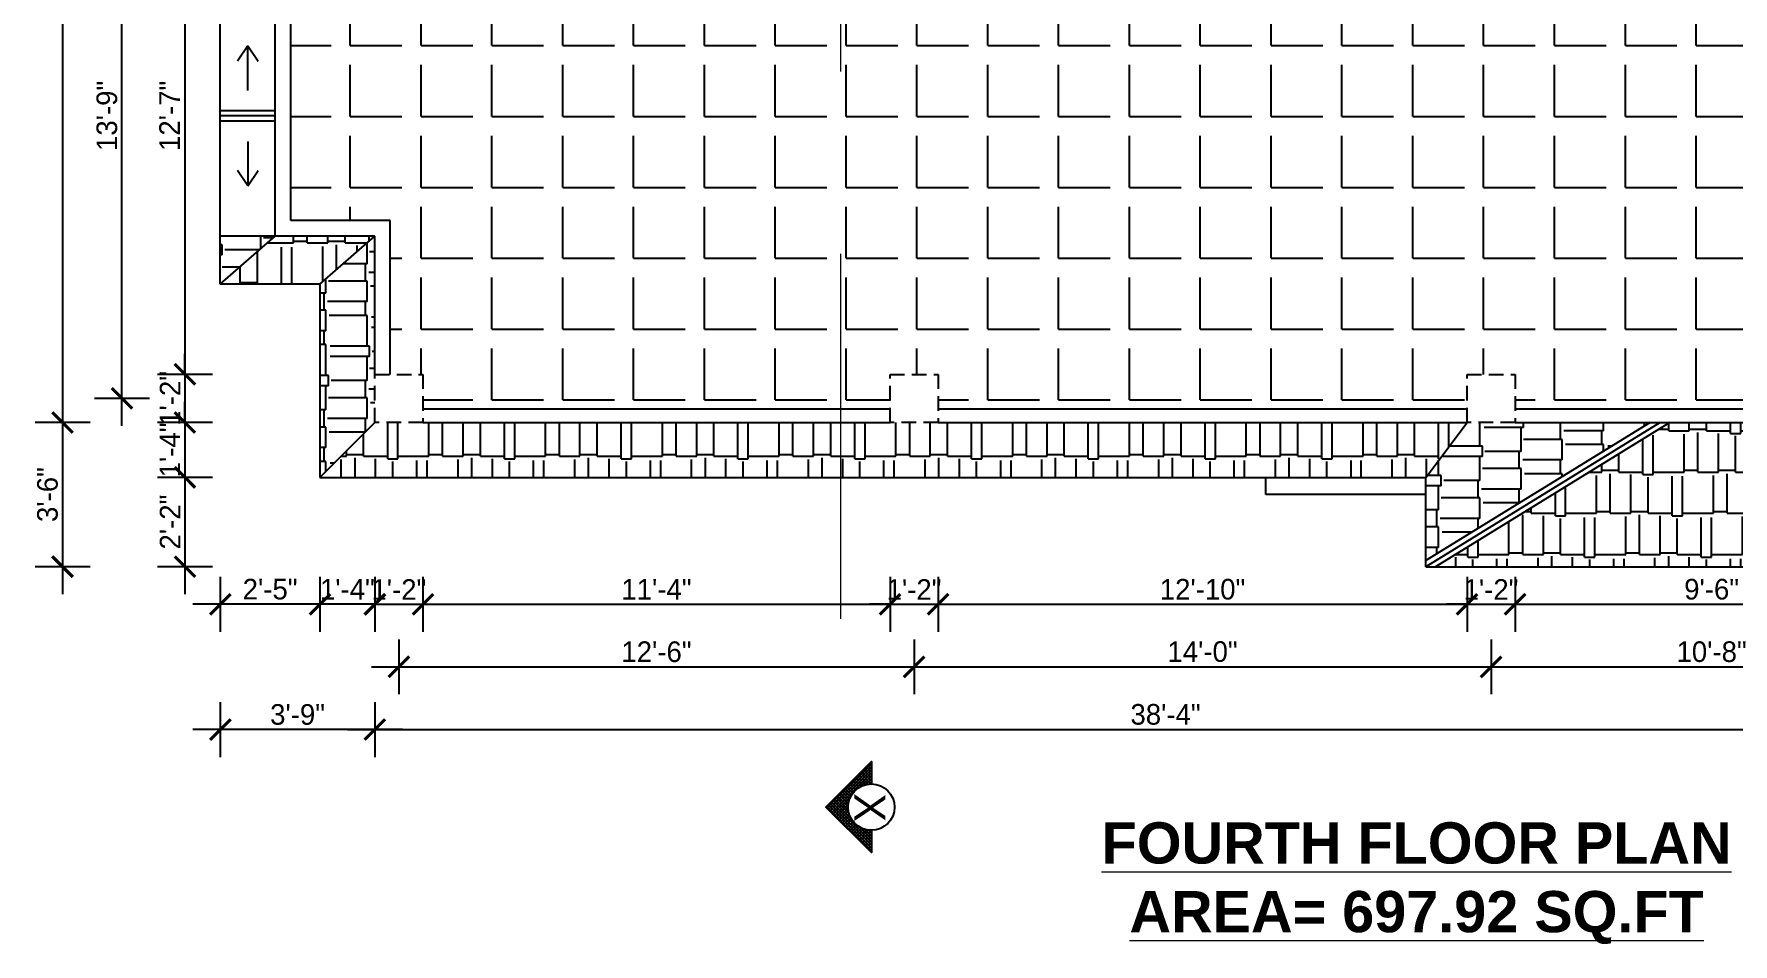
# Model space of a CAD drawing. Header units: inches. Extents: x 3672 to 10975, y -27382 to -746.
# Drawn here: x 3997.2 to 4491.9, y -26519.3 to -26254.3 of the extents above; entities that cross this region are included whole.
import ezdxf

# ---------------------------------------------------------------- set-up
doc = ezdxf.new("R2010")
doc.units = ezdxf.units.IN
doc.header["$LTSCALE"] = 17
doc.header["$MEASUREMENT"] = 0
doc.linetypes.add('21_FP_00$0$HIDDEN', pattern=[0.375, 0.25, -0.125])
doc.linetypes.add('PHANTOM2', pattern=[1.25, 0.625, -0.125, 0.125, -0.125, 0.125, -0.125])
for name, color, linetype, lineweight in [('25 BOT BAR', 12, 'Continuous', 25), ('aa_section_line', 2, 'PHANTOM2', 13), ('DOOR & WIN', 1, 'Continuous', 25), ('OUTLINE', 1, 'Continuous', 25), ('TEXT', 231, 'Continuous', 20)]:
    doc.layers.add(name, color=color, linetype=linetype, lineweight=lineweight)
doc.layers.add('A-Sect-Iden', color=111, linetype='Continuous')
doc.styles.add('ARCHITECTURE', font='stylu.ttf')
doc.styles.add('HEADING', font='swissel.ttf')
doc.dimstyles.new('8 SCALE', dxfattribs={"dimscale": 0, "dimtxt": 6, "dimasz": 6, "dimexe": 8, "dimexo": 8, "dimgap": 1.25, "dimtad": 1, "dimdec": 0, "dimzin": 3, "dimdsep": 46, "dimlunit": 4, "dimtxsty": 'ARCHITECTURE', "dimblk": 'ARCHTICK', "dimcen": 8, "dimdle": 8, "dimclrd": 5, "dimclre": 5, "dimclrt": 7, "dimadec": 0, "dimazin": 0, "dimtfac": 0.75, "dimtdec": 0, "dimtix": 1, "dimtmove": 2, "dimatfit": 3, "dimldrblk": 'ARCHTICK', "dimfxl": 8, "dimfxlon": 1, "dimtolj": 1, "dimtzin": 0, "dimlwd": -1, "dimlwe": -1, "dimarcsym": 0})
pattern_1 = [(0, (-5913.826, -7513.282), (25.5, 12), [6, -5, 7, -3, 9, -4]), (0, (-5907.826, -7512.782), (25.5, 12), [5, -19, 4, -6]), (0, (-5895.826, -7514.032), (25.5, 12), [3, -31]), (90, (-5913.8255, -7513.282), (-8.5, 12), [11.5, -36.5]), (90, (-5907.8255, -7513.282), (-8.5, 12), [11.25, -36.75]), (90, (-5902.8255, -7513.282), (-8.5, 12), [10.5, -37.5]), (90, (-5895.8255, -7514.032), (-8.5, 12), [11.5, -36.5]), (90, (-5892.8255, -7514.032), (-8.5, 12), [11.5, -36.5]), (90, (-5883.8255, -7513.282), (-8.5, 12), [11, -37])]

# ---------------------------------------------------------------- blocks, each defined once
blk = doc.blocks.new('_ArchTick')
at = {"color": 0, "linetype": 'ByBlock', "const_width": 0.15}
blk.add_lwpolyline([(-0.5, -0.5), (0.5, 0.5)], dxfattribs=at)
blk = doc.blocks.new('*D3100')
at = {"layer": '25 BOT BAR', "color": 5, "transparency": 16777216}
for p, q in [((4041.15, -26194.92), (4041.15, -26361.44)), ((4049.15, -26202.92), (4033.15, -26202.92)), ((4049.15, -26353.44), (4033.15, -26353.44))]:
    blk.add_line(p, q, dxfattribs=at)
at = {"layer": 'Defpoints', "color": 0, "transparency": 16777216}
for p in [(4096.46, -26202.92), (4041.15, -26353.44), (4096.46, -26353.44)]:
    blk.add_point(p, dxfattribs=at)
at = {"layer": '25 BOT BAR', "color": 5, "transparency": 16777216, "xscale": 6, "yscale": 6, "zscale": 6}
for p, rotation in [((4041.15, -26202.92), 90), ((4041.15, -26353.44), 270)]:
    blk.add_blockref('_ArchTick', p, dxfattribs=dict(at, rotation=rotation))
at = {"layer": '25 BOT BAR', "color": 7, "transparency": 16777216, "insert": (4036.68, -26278.18), "char_height": 6, "attachment_point": 5, "rotation": 90, "style": 'ARCHITECTURE'}
blk.add_mtext('\\A1;12\'-7"', dxfattribs=at)
blk = doc.blocks.new('*D3101')
at = {"layer": '25 BOT BAR', "color": 5, "transparency": 16777216}
for p, q in [((4041.15, -26353.44), (4041.15, -26347.44)), ((4049.15, -26353.44), (4033.15, -26353.44)), ((4041.15, -26353.44), (4041.15, -26367.44)), ((4049.15, -26367.44), (4033.15, -26367.44)), ((4041.15, -26367.44), (4041.15, -26373.44))]:
    blk.add_line(p, q, dxfattribs=at)
at = {"layer": 'Defpoints', "color": 0, "transparency": 16777216}
for p in [(4096.46, -26353.44), (4041.15, -26367.44), (4096.46, -26367.44)]:
    blk.add_point(p, dxfattribs=at)
at = {"layer": '25 BOT BAR', "color": 5, "transparency": 16777216, "xscale": 6, "yscale": 6, "zscale": 6}
for p, rotation in [((4041.15, -26353.44), 270), ((4041.15, -26367.44), 90)]:
    blk.add_blockref('_ArchTick', p, dxfattribs=dict(at, rotation=rotation))
at = {"layer": '25 BOT BAR', "color": 7, "transparency": 16777216, "insert": (4036.84, -26360.44), "char_height": 6, "attachment_point": 5, "rotation": 90, "style": 'ARCHITECTURE'}
blk.add_mtext('\\A1;1\'-2"', dxfattribs=at)
blk = doc.blocks.new('*D3102')
at = {"layer": '25 BOT BAR', "color": 5, "transparency": 16777216}
for p, q in [((4022.81, -26368.44), (4022.81, -26187.92)), ((4030.81, -26195.92), (4014.81, -26195.92)), ((4030.81, -26360.44), (4014.81, -26360.44))]:
    blk.add_line(p, q, dxfattribs=at)
at = {"layer": 'Defpoints', "color": 0, "transparency": 16777216}
for p in [(4022.81, -26195.92), (4103.46, -26195.92), (4103.46, -26360.44)]:
    blk.add_point(p, dxfattribs=at)
at = {"layer": '25 BOT BAR', "color": 5, "transparency": 16777216, "xscale": 6, "yscale": 6, "zscale": 6}
for p, rotation in [((4022.81, -26195.92), 90), ((4022.81, -26360.44), 270)]:
    blk.add_blockref('_ArchTick', p, dxfattribs=dict(at, rotation=rotation))
at = {"layer": '25 BOT BAR', "color": 7, "transparency": 16777216, "insert": (4018.45, -26278.18), "char_height": 6, "attachment_point": 5, "rotation": 90, "style": 'ARCHITECTURE'}
blk.add_mtext('\\A1;13\'-9"', dxfattribs=at)
blk = doc.blocks.new('*D3105')
at = {"layer": '25 BOT BAR', "color": 5, "transparency": 16777216}
for p, q in [((4005.52, -25899.44), (4005.52, -26375.44)), ((4013.52, -25907.44), (3997.52, -25907.44)), ((4013.52, -26367.44), (3997.52, -26367.44))]:
    blk.add_line(p, q, dxfattribs=at)
at = {"layer": 'Defpoints', "color": 0, "transparency": 16777216}
for p in [(4096.46, -25907.44), (4005.52, -26367.44), (4096.46, -26367.44)]:
    blk.add_point(p, dxfattribs=at)
at = {"layer": '25 BOT BAR', "color": 5, "transparency": 16777216, "xscale": 6, "yscale": 6, "zscale": 6}
for p, rotation in [((4005.52, -25907.44), 90), ((4005.52, -26367.44), 270)]:
    blk.add_blockref('_ArchTick', p, dxfattribs=dict(at, rotation=rotation))
at = {"layer": '25 BOT BAR', "color": 7, "transparency": 16777216, "insert": (4001.14, -26137.44), "char_height": 6, "attachment_point": 5, "rotation": 90, "style": 'ARCHITECTURE'}
blk.add_mtext('\\A1;38\'-4"', dxfattribs=at)
blk = doc.blocks.new('*D3106')
at = {"layer": '25 BOT BAR', "color": 5, "transparency": 16777216}
for p, q in [((4096.46, -26412.39), (4096.46, -26428.39)), ((4110.46, -26412.39), (4110.46, -26428.39)), ((4096.46, -26420.39), (4090.46, -26420.39)), ((4096.46, -26420.39), (4110.46, -26420.39)), ((4110.46, -26420.39), (4116.46, -26420.39))]:
    blk.add_line(p, q, dxfattribs=at)
at = {"layer": 'Defpoints', "color": 0, "transparency": 16777216}
for p in [(4096.46, -26367.44), (4110.46, -26367.44), (4110.46, -26420.39)]:
    blk.add_point(p, dxfattribs=at)
at = {"layer": '25 BOT BAR', "color": 5, "transparency": 16777216, "xscale": 6, "yscale": 6, "zscale": 6}
blk.add_blockref('_ArchTick', (4096.46, -26420.39), dxfattribs=at)
at = {"layer": '25 BOT BAR', "color": 5, "transparency": 16777216, "xscale": 6, "yscale": 6, "zscale": 6, "rotation": 180}
blk.add_blockref('_ArchTick', (4110.46, -26420.39), dxfattribs=at)
at = {"layer": '25 BOT BAR', "color": 7, "transparency": 16777216, "insert": (4103.46, -26416.08), "char_height": 6, "attachment_point": 5, "style": 'ARCHITECTURE'}
blk.add_mtext('\\A1;1\'-2"', dxfattribs=at)
blk = doc.blocks.new('*D3107')
at = {"layer": '25 BOT BAR', "color": 5, "transparency": 16777216}
for p, q in [((4110.46, -26412.39), (4110.46, -26428.39)), ((4246.46, -26412.39), (4246.46, -26428.39)), ((4102.46, -26420.39), (4254.46, -26420.39))]:
    blk.add_line(p, q, dxfattribs=at)
at = {"layer": 'Defpoints', "color": 0, "transparency": 16777216}
for p in [(4110.46, -26367.44), (4246.46, -26367.44), (4246.46, -26420.39)]:
    blk.add_point(p, dxfattribs=at)
at = {"layer": '25 BOT BAR', "color": 5, "transparency": 16777216, "xscale": 6, "yscale": 6, "zscale": 6, "rotation": 180}
blk.add_blockref('_ArchTick', (4110.46, -26420.39), dxfattribs=at)
at = {"layer": '25 BOT BAR', "color": 5, "transparency": 16777216, "xscale": 6, "yscale": 6, "zscale": 6}
blk.add_blockref('_ArchTick', (4246.46, -26420.39), dxfattribs=at)
at = {"layer": '25 BOT BAR', "color": 7, "transparency": 16777216, "insert": (4178.46, -26416.01), "char_height": 6, "attachment_point": 5, "style": 'ARCHITECTURE'}
blk.add_mtext('\\A1;11\'-4"', dxfattribs=at)
blk = doc.blocks.new('*D3108')
at = {"layer": '25 BOT BAR', "color": 5, "transparency": 16777216}
for p, q in [((4246.46, -26412.39), (4246.46, -26428.39)), ((4260.46, -26412.39), (4260.46, -26428.39)), ((4246.46, -26420.39), (4240.46, -26420.39)), ((4246.46, -26420.39), (4260.46, -26420.39)), ((4260.46, -26420.39), (4266.46, -26420.39))]:
    blk.add_line(p, q, dxfattribs=at)
at = {"layer": 'Defpoints', "color": 0, "transparency": 16777216}
for p in [(4246.46, -26367.44), (4260.46, -26367.44), (4260.46, -26420.39)]:
    blk.add_point(p, dxfattribs=at)
at = {"layer": '25 BOT BAR', "color": 5, "transparency": 16777216, "xscale": 6, "yscale": 6, "zscale": 6}
blk.add_blockref('_ArchTick', (4246.46, -26420.39), dxfattribs=at)
at = {"layer": '25 BOT BAR', "color": 5, "transparency": 16777216, "xscale": 6, "yscale": 6, "zscale": 6, "rotation": 180}
blk.add_blockref('_ArchTick', (4260.46, -26420.39), dxfattribs=at)
at = {"layer": '25 BOT BAR', "color": 7, "transparency": 16777216, "insert": (4253.46, -26416.08), "char_height": 6, "attachment_point": 5, "style": 'ARCHITECTURE'}
blk.add_mtext('\\A1;1\'-2"', dxfattribs=at)
blk = doc.blocks.new('*D3109')
at = {"layer": '25 BOT BAR', "color": 5, "transparency": 16777216}
for p, q in [((4260.46, -26412.39), (4260.46, -26428.39)), ((4414.46, -26412.39), (4414.46, -26428.39)), ((4252.46, -26420.39), (4422.46, -26420.39))]:
    blk.add_line(p, q, dxfattribs=at)
at = {"layer": 'Defpoints', "color": 0, "transparency": 16777216}
for p in [(4260.46, -26367.44), (4414.46, -26367.44), (4414.46, -26420.39)]:
    blk.add_point(p, dxfattribs=at)
at = {"layer": '25 BOT BAR', "color": 5, "transparency": 16777216, "xscale": 6, "yscale": 6, "zscale": 6, "rotation": 180}
blk.add_blockref('_ArchTick', (4260.46, -26420.39), dxfattribs=at)
at = {"layer": '25 BOT BAR', "color": 5, "transparency": 16777216, "xscale": 6, "yscale": 6, "zscale": 6}
blk.add_blockref('_ArchTick', (4414.46, -26420.39), dxfattribs=at)
at = {"layer": '25 BOT BAR', "color": 7, "transparency": 16777216, "insert": (4337.46, -26416.04), "char_height": 6, "attachment_point": 5, "style": 'ARCHITECTURE'}
blk.add_mtext('\\A1;12\'-10"', dxfattribs=at)
blk = doc.blocks.new('*D3110')
at = {"layer": '25 BOT BAR', "color": 5, "transparency": 16777216}
for p, q in [((4414.46, -26412.39), (4414.46, -26428.39)), ((4428.46, -26412.39), (4428.46, -26428.39)), ((4414.46, -26420.39), (4408.46, -26420.39)), ((4414.46, -26420.39), (4428.46, -26420.39)), ((4428.46, -26420.39), (4434.46, -26420.39))]:
    blk.add_line(p, q, dxfattribs=at)
at = {"layer": 'Defpoints', "color": 0, "transparency": 16777216}
for p in [(4414.46, -26367.44), (4428.46, -26367.44), (4428.46, -26420.39)]:
    blk.add_point(p, dxfattribs=at)
at = {"layer": '25 BOT BAR', "color": 5, "transparency": 16777216, "xscale": 6, "yscale": 6, "zscale": 6}
blk.add_blockref('_ArchTick', (4414.46, -26420.39), dxfattribs=at)
at = {"layer": '25 BOT BAR', "color": 5, "transparency": 16777216, "xscale": 6, "yscale": 6, "zscale": 6, "rotation": 180}
blk.add_blockref('_ArchTick', (4428.46, -26420.39), dxfattribs=at)
at = {"layer": '25 BOT BAR', "color": 7, "transparency": 16777216, "insert": (4421.46, -26416.08), "char_height": 6, "attachment_point": 5, "style": 'ARCHITECTURE'}
blk.add_mtext('\\A1;1\'-2"', dxfattribs=at)
blk = doc.blocks.new('*D3111')
at = {"layer": '25 BOT BAR', "color": 5, "transparency": 16777216}
for p, q in [((4428.46, -26412.39), (4428.46, -26428.39)), ((4542.93, -26412.39), (4542.93, -26428.39)), ((4420.46, -26420.39), (4550.93, -26420.39))]:
    blk.add_line(p, q, dxfattribs=at)
at = {"layer": 'Defpoints', "color": 0, "transparency": 16777216}
for p in [(4428.46, -26367.44), (4542.93, -26367.44), (4542.93, -26420.39)]:
    blk.add_point(p, dxfattribs=at)
at = {"layer": '25 BOT BAR', "color": 5, "transparency": 16777216, "xscale": 6, "yscale": 6, "zscale": 6, "rotation": 180}
blk.add_blockref('_ArchTick', (4428.46, -26420.39), dxfattribs=at)
at = {"layer": '25 BOT BAR', "color": 5, "transparency": 16777216, "xscale": 6, "yscale": 6, "zscale": 6}
blk.add_blockref('_ArchTick', (4542.93, -26420.39), dxfattribs=at)
at = {"layer": '25 BOT BAR', "color": 7, "transparency": 16777216, "insert": (4485.69, -26416.03), "char_height": 6, "attachment_point": 5, "style": 'ARCHITECTURE'}
blk.add_mtext('\\A1;9\'-6"', dxfattribs=at)
blk = doc.blocks.new('*D3113')
at = {"layer": '25 BOT BAR', "color": 5, "transparency": 16777216}
for p, q in [((4103.46, -26430.59), (4103.46, -26446.59)), ((4253.46, -26430.59), (4253.46, -26446.59)), ((4095.46, -26438.59), (4261.46, -26438.59))]:
    blk.add_line(p, q, dxfattribs=at)
at = {"layer": 'Defpoints', "color": 0, "transparency": 16777216}
for p in [(4103.46, -26360.44), (4253.46, -26360.44), (4253.46, -26438.59)]:
    blk.add_point(p, dxfattribs=at)
at = {"layer": '25 BOT BAR', "color": 5, "transparency": 16777216, "xscale": 6, "yscale": 6, "zscale": 6, "rotation": 180}
blk.add_blockref('_ArchTick', (4103.46, -26438.59), dxfattribs=at)
at = {"layer": '25 BOT BAR', "color": 5, "transparency": 16777216, "xscale": 6, "yscale": 6, "zscale": 6}
blk.add_blockref('_ArchTick', (4253.46, -26438.59), dxfattribs=at)
at = {"layer": '25 BOT BAR', "color": 7, "transparency": 16777216, "insert": (4178.46, -26434.23), "char_height": 6, "attachment_point": 5, "style": 'ARCHITECTURE'}
blk.add_mtext('\\A1;12\'-6"', dxfattribs=at)
blk = doc.blocks.new('*D3114')
at = {"layer": '25 BOT BAR', "color": 5, "transparency": 16777216}
for p, q in [((4253.46, -26430.59), (4253.46, -26446.59)), ((4421.46, -26430.59), (4421.46, -26446.59)), ((4245.46, -26438.59), (4429.46, -26438.59))]:
    blk.add_line(p, q, dxfattribs=at)
at = {"layer": 'Defpoints', "color": 0, "transparency": 16777216}
for p in [(4253.46, -26360.44), (4421.46, -26360.44), (4421.46, -26438.59)]:
    blk.add_point(p, dxfattribs=at)
at = {"layer": '25 BOT BAR', "color": 5, "transparency": 16777216, "xscale": 6, "yscale": 6, "zscale": 6, "rotation": 180}
blk.add_blockref('_ArchTick', (4253.46, -26438.59), dxfattribs=at)
at = {"layer": '25 BOT BAR', "color": 5, "transparency": 16777216, "xscale": 6, "yscale": 6, "zscale": 6}
blk.add_blockref('_ArchTick', (4421.46, -26438.59), dxfattribs=at)
at = {"layer": '25 BOT BAR', "color": 7, "transparency": 16777216, "insert": (4337.46, -26434.19), "char_height": 6, "attachment_point": 5, "style": 'ARCHITECTURE'}
blk.add_mtext('\\A1;14\'-0"', dxfattribs=at)
blk = doc.blocks.new('*D3115')
at = {"layer": '25 BOT BAR', "color": 5, "transparency": 16777216}
for p, q in [((4421.46, -26430.59), (4421.46, -26446.59)), ((4549.93, -26430.59), (4549.93, -26446.59)), ((4413.46, -26438.59), (4557.93, -26438.59))]:
    blk.add_line(p, q, dxfattribs=at)
at = {"layer": 'Defpoints', "color": 0, "transparency": 16777216}
for p in [(4421.46, -26360.44), (4549.93, -26360.44), (4549.93, -26438.59)]:
    blk.add_point(p, dxfattribs=at)
at = {"layer": '25 BOT BAR', "color": 5, "transparency": 16777216, "xscale": 6, "yscale": 6, "zscale": 6, "rotation": 180}
blk.add_blockref('_ArchTick', (4421.46, -26438.59), dxfattribs=at)
at = {"layer": '25 BOT BAR', "color": 5, "transparency": 16777216, "xscale": 6, "yscale": 6, "zscale": 6}
blk.add_blockref('_ArchTick', (4549.93, -26438.59), dxfattribs=at)
at = {"layer": '25 BOT BAR', "color": 7, "transparency": 16777216, "insert": (4485.69, -26434.22), "char_height": 6, "attachment_point": 5, "style": 'ARCHITECTURE'}
blk.add_mtext('\\A1;10\'-8"', dxfattribs=at)
blk = doc.blocks.new('*D3116')
at = {"layer": '25 BOT BAR', "color": 5, "transparency": 16777216}
for p, q in [((4096.46, -26448.85), (4096.46, -26464.85)), ((4556.93, -26448.85), (4556.93, -26464.85)), ((4088.46, -26456.85), (4564.93, -26456.85))]:
    blk.add_line(p, q, dxfattribs=at)
at = {"layer": 'Defpoints', "color": 0, "transparency": 16777216}
for p in [(4096.46, -26367.44), (4556.93, -26367.44), (4556.93, -26456.85)]:
    blk.add_point(p, dxfattribs=at)
at = {"layer": '25 BOT BAR', "color": 5, "transparency": 16777216, "xscale": 6, "yscale": 6, "zscale": 6, "rotation": 180}
blk.add_blockref('_ArchTick', (4096.46, -26456.85), dxfattribs=at)
at = {"layer": '25 BOT BAR', "color": 5, "transparency": 16777216, "xscale": 6, "yscale": 6, "zscale": 6}
blk.add_blockref('_ArchTick', (4556.93, -26456.85), dxfattribs=at)
at = {"layer": '25 BOT BAR', "color": 7, "transparency": 16777216, "insert": (4326.69, -26452.47), "char_height": 6, "attachment_point": 5, "style": 'ARCHITECTURE'}
blk.add_mtext('\\A1;38\'-4"', dxfattribs=at)
blk = doc.blocks.new('*D3148')
at = {"layer": '25 BOT BAR', "color": 5, "transparency": 16777216}
for p, q in [((4041.15, -26367.44), (4041.15, -26361.44)), ((4049.15, -26367.44), (4033.15, -26367.44)), ((4041.15, -26367.44), (4041.15, -26383.44)), ((4049.15, -26383.44), (4033.15, -26383.44)), ((4041.15, -26383.44), (4041.15, -26389.44))]:
    blk.add_line(p, q, dxfattribs=at)
at = {"layer": 'Defpoints', "color": 0, "transparency": 16777216}
for p in [(4096.46, -26367.44), (4041.15, -26383.44), (4080.46, -26383.44)]:
    blk.add_point(p, dxfattribs=at)
at = {"layer": '25 BOT BAR', "color": 5, "transparency": 16777216, "xscale": 6, "yscale": 6, "zscale": 6}
for p, rotation in [((4041.15, -26367.44), 270), ((4041.15, -26383.44), 90)]:
    blk.add_blockref('_ArchTick', p, dxfattribs=dict(at, rotation=rotation))
at = {"layer": '25 BOT BAR', "color": 7, "transparency": 16777216, "insert": (4036.76, -26375.44), "char_height": 6, "attachment_point": 5, "rotation": 90, "style": 'ARCHITECTURE'}
blk.add_mtext('\\A1;1\'-4"', dxfattribs=at)
blk = doc.blocks.new('*D3149')
at = {"layer": '25 BOT BAR', "color": 5, "transparency": 16777216}
for p, q in [((4041.15, -26375.44), (4041.15, -26417.44)), ((4049.15, -26383.44), (4033.15, -26383.44)), ((4049.15, -26409.44), (4033.15, -26409.44))]:
    blk.add_line(p, q, dxfattribs=at)
at = {"layer": 'Defpoints', "color": 0, "transparency": 16777216}
for p in [(4080.46, -26383.44), (4041.15, -26409.44), (4402.46, -26409.44)]:
    blk.add_point(p, dxfattribs=at)
at = {"layer": '25 BOT BAR', "color": 5, "transparency": 16777216, "xscale": 6, "yscale": 6, "zscale": 6}
for p, rotation in [((4041.15, -26383.44), 90), ((4041.15, -26409.44), 270)]:
    blk.add_blockref('_ArchTick', p, dxfattribs=dict(at, rotation=rotation))
at = {"layer": '25 BOT BAR', "color": 7, "transparency": 16777216, "insert": (4036.84, -26396.44), "char_height": 6, "attachment_point": 5, "rotation": 90, "style": 'ARCHITECTURE'}
blk.add_mtext('\\A1;2\'-2"', dxfattribs=at)
blk = doc.blocks.new('*D3150')
at = {"layer": '25 BOT BAR', "color": 5, "transparency": 16777216}
for p, q in [((4005.52, -26359.44), (4005.52, -26417.44)), ((4013.52, -26367.44), (3997.52, -26367.44)), ((4013.52, -26409.44), (3997.52, -26409.44))]:
    blk.add_line(p, q, dxfattribs=at)
at = {"layer": 'Defpoints', "color": 0, "transparency": 16777216}
for p in [(4096.46, -26367.44), (4005.52, -26409.44), (4402.46, -26409.44)]:
    blk.add_point(p, dxfattribs=at)
at = {"layer": '25 BOT BAR', "color": 5, "transparency": 16777216, "xscale": 6, "yscale": 6, "zscale": 6}
for p, rotation in [((4005.52, -26367.44), 90), ((4005.52, -26409.44), 270)]:
    blk.add_blockref('_ArchTick', p, dxfattribs=dict(at, rotation=rotation))
at = {"layer": '25 BOT BAR', "color": 7, "transparency": 16777216, "insert": (4001.16, -26388.44), "char_height": 6, "attachment_point": 5, "rotation": 90, "style": 'ARCHITECTURE'}
blk.add_mtext('\\A1;3\'-6"', dxfattribs=at)
blk = doc.blocks.new('*D3152')
at = {"layer": '25 BOT BAR', "color": 5, "transparency": 16777216}
for p, q in [((4080.46, -26412.39), (4080.46, -26428.39)), ((4096.46, -26412.39), (4096.46, -26428.39)), ((4080.46, -26420.39), (4074.46, -26420.39)), ((4096.46, -26420.39), (4080.46, -26420.39)), ((4096.46, -26420.39), (4102.46, -26420.39))]:
    blk.add_line(p, q, dxfattribs=at)
at = {"layer": 'Defpoints', "color": 0, "transparency": 16777216}
for p in [(4096.46, -26367.44), (4080.46, -26383.44), (4080.46, -26420.39)]:
    blk.add_point(p, dxfattribs=at)
at = {"layer": '25 BOT BAR', "color": 5, "transparency": 16777216, "xscale": 6, "yscale": 6, "zscale": 6}
blk.add_blockref('_ArchTick', (4080.46, -26420.39), dxfattribs=at)
at = {"layer": '25 BOT BAR', "color": 5, "transparency": 16777216, "xscale": 6, "yscale": 6, "zscale": 6, "rotation": 180}
blk.add_blockref('_ArchTick', (4096.46, -26420.39), dxfattribs=at)
at = {"layer": '25 BOT BAR', "color": 7, "transparency": 16777216, "insert": (4088.46, -26416.01), "char_height": 6, "attachment_point": 5, "style": 'ARCHITECTURE'}
blk.add_mtext('\\A1;1\'-4"', dxfattribs=at)
blk = doc.blocks.new('*D3153')
at = {"layer": '25 BOT BAR', "color": 5, "transparency": 16777216}
for p, q in [((4051.46, -26412.39), (4051.46, -26428.39)), ((4080.46, -26412.39), (4080.46, -26428.39)), ((4088.46, -26420.39), (4043.46, -26420.39))]:
    blk.add_line(p, q, dxfattribs=at)
at = {"layer": 'Defpoints', "color": 0, "transparency": 16777216}
for p in [(4051.46, -26211.44), (4080.46, -26383.44), (4051.46, -26420.39)]:
    blk.add_point(p, dxfattribs=at)
at = {"layer": '25 BOT BAR', "color": 5, "transparency": 16777216, "xscale": 6, "yscale": 6, "zscale": 6, "rotation": 180}
blk.add_blockref('_ArchTick', (4051.46, -26420.39), dxfattribs=at)
at = {"layer": '25 BOT BAR', "color": 5, "transparency": 16777216, "xscale": 6, "yscale": 6, "zscale": 6}
blk.add_blockref('_ArchTick', (4080.46, -26420.39), dxfattribs=at)
at = {"layer": '25 BOT BAR', "color": 7, "transparency": 16777216, "insert": (4065.96, -26416.01), "char_height": 6, "attachment_point": 5, "style": 'ARCHITECTURE'}
blk.add_mtext('\\A1;2\'-5"', dxfattribs=at)
blk = doc.blocks.new('*D3154')
at = {"layer": '25 BOT BAR', "color": 5, "transparency": 16777216}
for p, q in [((4051.46, -26448.85), (4051.46, -26464.85)), ((4096.46, -26448.85), (4096.46, -26464.85)), ((4104.46, -26456.85), (4043.46, -26456.85))]:
    blk.add_line(p, q, dxfattribs=at)
at = {"layer": 'Defpoints', "color": 0, "transparency": 16777216}
for p in [(4051.46, -26211.44), (4096.46, -26367.44), (4051.46, -26456.85)]:
    blk.add_point(p, dxfattribs=at)
at = {"layer": '25 BOT BAR', "color": 5, "transparency": 16777216, "xscale": 6, "yscale": 6, "zscale": 6, "rotation": 180}
blk.add_blockref('_ArchTick', (4051.46, -26456.85), dxfattribs=at)
at = {"layer": '25 BOT BAR', "color": 5, "transparency": 16777216, "xscale": 6, "yscale": 6, "zscale": 6}
blk.add_blockref('_ArchTick', (4096.46, -26456.85), dxfattribs=at)
at = {"layer": '25 BOT BAR', "color": 7, "transparency": 16777216, "insert": (4073.96, -26452.5), "char_height": 6, "attachment_point": 5, "style": 'ARCHITECTURE'}
blk.add_mtext('\\A1;3\'-9"', dxfattribs=at)

msp = doc.modelspace()

# ---------------------------------------------------------------- hatches: boundary and pattern name
at = {"layer": 'A-Sect-Iden', "ltscale": 0.5}
h = msp.add_hatch(dxfattribs=at)
h.set_pattern_fill('ANSI37', color=2, scale=5, style=0)
h.set_pattern_definition([(45, (-21608.05425, -32660.95), (-0.441941738, 0.441941738), []), (135, (-21608.05425, -32660.95), (-0.441941738, -0.441941738), [])])
h.paths.add_polyline_path([(4241.02, -26486.18), (4241.02, -26492.67), (4227.78, -26479.43), (4241.02, -26466.19), (4241.02, -26472.68, 1)])
at = {"layer": 'OUTLINE'}
h = msp.add_hatch(dxfattribs=at)
h.set_pattern_fill('ANGLE', color=8, scale=75)
h.set_pattern_definition([(0, (-5913.826, -4745.884), (0, 20.625), [15, -5.625]), (90, (-5913.826, -4745.884), (-20.625, 1e-15), [15, -5.625])])
h.paths.add_polyline_path([(4416.96, -26110.44), (4416.96, -26108.84), (4416.96, -26074.44), (4414.46, -26074.44), (4414.46, -26071.94), (4296.46, -26071.94), (4294.86, -26071.94), (4260.46, -26071.94), (4260.46, -26074.44), (4246.46, -26074.44), (4246.46, -26071.94), (4244.86, -26071.94), (4232.03, -26071.94), (4232.02, -26363.44), (4246.46, -26363.44), (4246.46, -26353.44), (4260.46, -26353.44), (4260.46, -26363.44), (4414.46, -26363.44), (4414.46, -26353.44), (4428.46, -26353.44), (4428.46, -26363.44), (4542.93, -26363.44), (4542.93, -26353.44), (4552.93, -26353.44), (4552.93, -26250.92), (4528.43, -26250.92), (4527.09, -26250.92), (4498.43, -26250.92), (4494.46, -26250.92), (4493.13, -26250.92), (4464.46, -26250.92), (4416.96, -26250.92), (4416.96, -26202.92), (4414.46, -26202.92), (4414.46, -26188.92), (4416.96, -26188.92)])
h.paths.add_polyline_path([(4260.46, -26188.92), (4260.46, -26202.92), (4246.46, -26202.92), (4246.46, -26188.92)], flags=16)
h.paths.add_polyline_path([(4232.03, -26071.94), (4210.46, -26071.94), (4110.46, -26071.94), (4110.46, -26074.44), (4100.46, -26074.44), (4100.46, -26188.92), (4110.46, -26188.92), (4110.46, -26202.92), (4100.96, -26202.92), (4100.96, -26247.68), (4071.96, -26247.68), (4071.96, -26308.68), (4100.96, -26308.68), (4100.96, -26353.44), (4110.46, -26353.44), (4110.46, -26363.44), (4232.02, -26363.44)])
h.paths.add_polyline_path([(4269.33, -26218.62), (4326.94, -26218.62), (4326.94, -26208.32), (4269.33, -26208.32)], flags=24)
h = msp.add_hatch(dxfattribs=at)
h.set_pattern_fill('AR-RSHKE', color=8, angle=90)
h.set_pattern_definition([(90, (-6760.748, -5639.203), (-12, 25.5), [6, -5, 7, -3, 9, -4]), (90, (-6761.248, -5633.203), (-12, 25.5), [5, -19, 4, -6]), (90, (-6759.998, -5621.203), (-12, 25.5), [3, -31]), (180, (-6760.748, -5639.203), (-12, -8.5), [11.5, -36.5]), (180, (-6760.748, -5633.203), (-12, -8.5), [11.25, -36.75]), (180, (-6760.748, -5628.203), (-12, -8.5), [10.5, -37.5]), (180, (-6759.998, -5621.203), (-12, -8.5), [11.5, -36.5]), (180, (-6759.998, -5618.203), (-12, -8.5), [11.5, -36.5]), (180, (-6760.748, -5609.203), (-12, -8.5), [11, -37])])
h.paths.add_polyline_path([(4067.46, -26313.18), (4051.46, -26313.18), (4051.46, -26327.18)])
h = msp.add_hatch(dxfattribs=at)
h.set_pattern_fill('AR-RSHKE', color=8)
h.set_pattern_definition([(0, (-6760.748, -5639.203), (25.5, 12), [6, -5, 7, -3, 9, -4]), (0, (-6754.748, -5638.703), (25.5, 12), [5, -19, 4, -6]), (0, (-6742.748, -5639.953), (25.5, 12), [3, -31]), (90, (-6760.748, -5639.203), (-8.5, 12), [11.5, -36.5]), (90, (-6754.748, -5639.203), (-8.5, 12), [11.25, -36.75]), (90, (-6749.748, -5639.203), (-8.5, 12), [10.5, -37.5]), (90, (-6742.748, -5639.953), (-8.5, 12), [11.5, -36.5]), (90, (-6739.748, -5639.953), (-8.5, 12), [11.5, -36.5]), (90, (-6730.748, -5639.203), (-8.5, 12), [11, -37])])
h.paths.add_polyline_path([(4067.46, -26313.18), (4051.46, -26327.18), (4080.46, -26327.18), (4096.46, -26313.18)])
h = msp.add_hatch(dxfattribs=at)
h.set_pattern_fill('AR-RSHKE', color=8, angle=90)
h.set_pattern_definition([(90, (-5913.826, -7513.282), (-12, 25.5), [6, -5, 7, -3, 9, -4]), (90, (-5914.326, -7507.282), (-12, 25.5), [5, -19, 4, -6]), (90, (-5913.076, -7495.282), (-12, 25.5), [3, -31]), (180, (-5913.8255, -7513.282), (-12, -8.5), [11.5, -36.5]), (180, (-5913.8255, -7507.282), (-12, -8.5), [11.25, -36.75]), (180, (-5913.8255, -7502.282), (-12, -8.5), [10.5, -37.5]), (180, (-5913.0755, -7495.282), (-12, -8.5), [11.5, -36.5]), (180, (-5913.0755, -7492.282), (-12, -8.5), [11.5, -36.5]), (180, (-5913.8255, -7483.282), (-12, -8.5), [11, -37])])
h.paths.add_polyline_path([(4096.46, -26313.18), (4080.46, -26327.18), (4080.46, -26383.44), (4096.46, -26367.44), (4096.46, -26353.44)])
h = msp.add_hatch(dxfattribs=at)
h.set_pattern_fill('AR-RSHKE', color=8)
h.set_pattern_definition(pattern_1)
h.paths.add_polyline_path([(4232.02, -26367.44), (4110.46, -26367.44), (4096.46, -26367.44), (4080.46, -26383.44), (4232.02, -26383.44)])
h = msp.add_hatch(dxfattribs=at)
h.set_pattern_fill('AR-RSHKE', color=8)
h.set_pattern_definition(pattern_1)
h.paths.add_polyline_path([(4414.46, -26367.44), (4260.46, -26367.44), (4246.46, -26367.44), (4232.02, -26367.44), (4232.02, -26383.44), (4402.46, -26383.44)])
h = msp.add_hatch(dxfattribs=at)
h.set_pattern_fill('AR-RSHKE', color=8, angle=90)
h.set_pattern_definition([(90, (-5913.826, -4745.884), (-12, 25.5), [6, -5, 7, -3, 9, -4]), (90, (-5914.326, -4739.884), (-12, 25.5), [5, -19, 4, -6]), (90, (-5913.076, -4727.884), (-12, 25.5), [3, -31]), (180, (-5913.8255, -4745.884), (-12, -8.5), [11.5, -36.5]), (180, (-5913.8255, -4739.884), (-12, -8.5), [11.25, -36.75]), (180, (-5913.8255, -4734.884), (-12, -8.5), [10.5, -37.5]), (180, (-5913.0755, -4727.884), (-12, -8.5), [11.5, -36.5]), (180, (-5913.0755, -4724.884), (-12, -8.5), [11.5, -36.5]), (180, (-5913.8255, -4715.884), (-12, -8.5), [11, -37])])
h.paths.add_polyline_path([(4428.46, -26367.44), (4414.46, -26367.44), (4402.46, -26383.44), (4402.46, -26407.68), (4467.83, -26367.44)])
h = msp.add_hatch(dxfattribs=at)
h.set_pattern_fill('AR-RSHKE', color=8)
h.set_pattern_definition([(0, (-5913.826, -4745.884), (25.5, 12), [6, -5, 7, -3, 9, -4]), (0, (-5907.826, -4745.384), (25.5, 12), [5, -19, 4, -6]), (0, (-5895.826, -4746.634), (25.5, 12), [3, -31]), (90, (-5913.8255, -4745.884), (-8.5, 12), [11.5, -36.5]), (90, (-5907.8255, -4745.884), (-8.5, 12), [11.25, -36.75]), (90, (-5902.8255, -4745.884), (-8.5, 12), [10.5, -37.5]), (90, (-5895.8255, -4746.634), (-8.5, 12), [11.5, -36.5]), (90, (-5892.8255, -4746.634), (-8.5, 12), [11.5, -36.5]), (90, (-5883.8255, -4745.884), (-8.5, 12), [11, -37])])
h.paths.add_polyline_path([(4556.93, -26409.44), (4568, -26409.44), (4497.77, -26367.44), (4473.56, -26367.44), (4405.32, -26409.44)])

# ---------------------------------------------------------------- linework, layer by layer
at = {"layer": '25 BOT BAR'}
for p, q in [((4051.46, -26327.18), (4051.46, -26229.18)), ((4067.46, -26313.18), (4067.46, -26243.18)), ((4071.96, -26308.68), (4071.96, -26247.68)), ((4067.46, -26276.68), (4051.46, -26276.68)), ((4067.46, -26278.18), (4051.46, -26278.18)), ((4067.46, -26279.68), (4051.46, -26279.68)), ((4100.96, -26308.68), (4071.96, -26308.68)), ((4100.96, -26353.44), (4100.96, -26308.68)), ((4096.46, -26313.18), (4051.46, -26313.18)), ((4051.46, -26327.18), (4067.46, -26313.18)), ((4080.46, -26327.18), (4096.46, -26313.18)), ((4096.46, -26353.44), (4096.46, -26313.18)), ((4080.46, -26327.18), (4051.46, -26327.18)), ((4080.46, -26327.18), (4080.46, -26383.44)), ((4080.46, -26383.44), (4096.46, -26367.44)), ((4110.46, -26363.44), (4246.46, -26363.44)), ((4110.46, -26367.44), (4246.46, -26367.44)), ((4402.46, -26383.44), (4414.46, -26367.44)), ((4467.83, -26367.44), (4402.46, -26407.68)), ((4470.69, -26367.44), (4402.46, -26409.44)), ((4473.56, -26367.44), (4405.32, -26409.44)), ((4428.46, -26363.44), (4542.93, -26363.44)), ((4428.46, -26367.44), (4542.93, -26367.44)), ((4470.69, -26367.44), (4500.69, -26367.44)), ((4355.93, -26388.44), (4355.93, -26383.44)), ((4402.46, -26409.44), (4402.46, -26383.44)), ((4402.46, -26388.44), (4355.93, -26388.44))]:
    msp.add_line(p, q, dxfattribs=at)
at = {"layer": '25 BOT BAR', "linetype": '21_FP_00$0$HIDDEN'}
for points in [[(4096.46, -26353.44), (4110.46, -26353.44), (4110.46, -26367.44), (4096.46, -26367.44)], [(4246.46, -26353.44), (4260.46, -26353.44), (4260.46, -26367.44), (4246.46, -26367.44)], [(4414.46, -26353.44), (4428.46, -26353.44), (4428.46, -26367.44), (4414.46, -26367.44)]]:
    msp.add_lwpolyline(points, close=True, dxfattribs=at)
at = {"layer": 'A-Sect-Iden', "ltscale": 0.5}
msp.add_lwpolyline([(4241.02, -26486.18), (4241.02, -26492.67), (4227.78, -26479.43), (4241.02, -26466.19), (4241.02, -26472.68)], dxfattribs=at)
msp.add_circle((4241.02, -26479.43), 6.75, dxfattribs=at)
at = {"layer": 'aa_section_line', "linetype": '21_FP_00$0$HIDDEN', "ltscale": 25}
msp.add_line((4232.03, -25840.25), (4232.02, -26466.6), dxfattribs=at)
at = {"layer": 'DOOR & WIN'}
for p, q in [((4260.46, -26363.44), (4414.46, -26363.44)), ((4260.46, -26367.44), (4414.46, -26367.44)), ((4080.46, -26383.44), (4402.46, -26383.44)), ((4402.46, -26409.44), (4556.93, -26409.44))]:
    msp.add_line(p, q, dxfattribs=at)
at = {"layer": 'OUTLINE'}
for p, q in [((4059.46, -26257.77), (4056.46, -26262.27)), ((4059.46, -26270.77), (4059.46, -26257.77)), ((4059.46, -26257.77), (4062.46, -26262.27)), ((4059.46, -26285.6), (4059.46, -26298.6)), ((4059.46, -26298.6), (4056.46, -26294.1)), ((4059.46, -26298.6), (4062.46, -26294.1))]:
    msp.add_line(p, q, dxfattribs=at)

# ---------------------------------------------------------------- texts
at = {"layer": 'A-Sect-Iden', "ltscale": 0.5, "insert": (4240.57, -26479.58), "char_height": 9, "width": 12.25, "attachment_point": 5, "rotation": 269.8551, "style": 'HEADING'}
msp.add_mtext('X', dxfattribs=at)
at = {"layer": 'TEXT', "insert": (4399.79, -26483.86), "char_height": 12, "width": 396.2985, "attachment_point": 2}
msp.add_mtext('{\\fArial|b1|i0|c0|p34;\\LFOURTH FLOOR PLAN \\PAREA= 697.92 SQ.FT}', dxfattribs=at)

# ---------------------------------------------------------------- dimensions: what is measured, and where the dimension line sits
at = {"layer": '25 BOT BAR'}
for base, p1, p2, picture, middle in [((4005.52, -26367.44), (4096.46, -25907.44), (4096.46, -26367.44), '*D3105', (4001.14, -26137.44)), ((4022.81, -26195.92), (4103.46, -26360.44), (4103.46, -26195.92), '*D3102', (4018.45, -26278.18)), ((4041.15, -26353.44), (4096.46, -26202.92), (4096.46, -26353.44), '*D3100', (4036.68, -26278.18)), ((4041.15, -26367.44), (4096.46, -26353.44), (4096.46, -26367.44), '*D3101', (4036.84, -26360.44)), ((4005.52, -26409.44), (4096.46, -26367.44), (4402.46, -26409.44), '*D3150', (4001.16, -26388.44)), ((4041.15, -26383.44), (4096.46, -26367.44), (4080.46, -26383.44), '*D3148', (4036.76, -26375.44)), ((4041.15, -26409.44), (4080.46, -26383.44), (4402.46, -26409.44), '*D3149', (4036.84, -26396.44))]:
    dim = msp.add_linear_dim(base=base, p1=p1, p2=p2, angle=90, dimstyle='8 SCALE', override={"dimscale": 1}, dxfattribs=at)
    dim.commit()
    dim.dimension.update_dxf_attribs({"geometry": picture, "text_midpoint": middle})
for base, p1, p2, picture, middle in [((4051.46, -26420.39), (4080.46, -26383.44), (4051.46, -26211.44), '*D3153', (4065.96, -26416.01)), ((4051.46, -26456.85), (4096.46, -26367.44), (4051.46, -26211.44), '*D3154', (4073.96, -26452.5)), ((4253.46, -26438.59), (4103.46, -26360.44), (4253.46, -26360.44), '*D3113', (4178.46, -26434.23)), ((4421.46, -26438.59), (4253.46, -26360.44), (4421.46, -26360.44), '*D3114', (4337.46, -26434.19)), ((4549.93, -26438.59), (4421.46, -26360.44), (4549.93, -26360.44), '*D3115', (4485.69, -26434.22)), ((4080.46, -26420.39), (4096.46, -26367.44), (4080.46, -26383.44), '*D3152', (4088.46, -26416.01)), ((4556.93, -26456.85), (4096.46, -26367.44), (4556.93, -26367.44), '*D3116', (4326.69, -26452.47)), ((4110.46, -26420.39), (4096.46, -26367.44), (4110.46, -26367.44), '*D3106', (4103.46, -26416.08)), ((4246.46, -26420.39), (4110.46, -26367.44), (4246.46, -26367.44), '*D3107', (4178.46, -26416.01)), ((4260.46, -26420.39), (4246.46, -26367.44), (4260.46, -26367.44), '*D3108', (4253.46, -26416.08)), ((4414.46, -26420.39), (4260.46, -26367.44), (4414.46, -26367.44), '*D3109', (4337.46, -26416.04)), ((4428.46, -26420.39), (4414.46, -26367.44), (4428.46, -26367.44), '*D3110', (4421.46, -26416.08)), ((4542.93, -26420.39), (4428.46, -26367.44), (4542.93, -26367.44), '*D3111', (4485.69, -26416.03))]:
    dim = msp.add_linear_dim(base=base, p1=p1, p2=p2, dimstyle='8 SCALE', override={"dimscale": 1}, dxfattribs=at)
    dim.commit()
    dim.dimension.update_dxf_attribs({"geometry": picture, "text_midpoint": middle})

doc.saveas('drawing.dxf')
